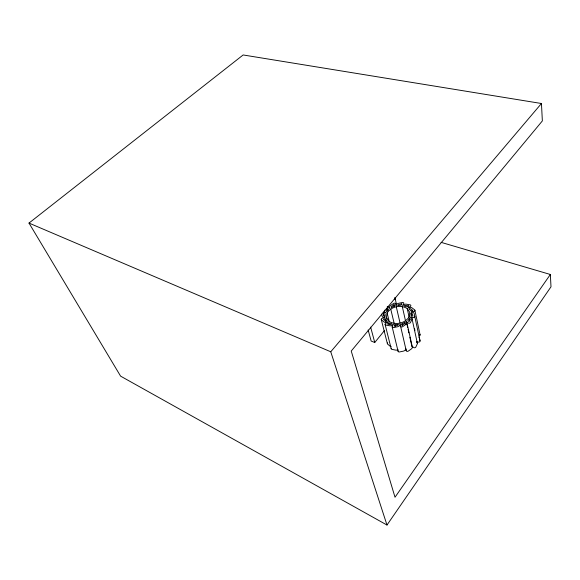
<?xml version="1.0" encoding="UTF-8"?>
<svg xmlns="http://www.w3.org/2000/svg" width="580" height="580" viewBox="0 0 580 580"><rect width="100%" height="100%" fill="white"/><g stroke="black" fill="none" stroke-linecap="round" stroke-linejoin="round"><path stroke-width="0.87" d="M386.396 317.383L387.107 312.903C391.355 306.45 400.678 304.464 407.218 308.553L409.748 312.337L409.161 316.854C404.949 323.473 395.379 325.518 388.817 321.233L386.396 317.383L386.824 319.109M394.886 324.742L394.19 326.141L397.293 325.474A1.218 0.877 -12.1 0 0 398.3 324.358L394.886 324.742L395.306 326.489M387.324 308.285L386.193 310.467A1.189 0.841 -12.8 0 0 386.846 311.496L388.484 309.212L387.324 308.285L387.955 310.88M550.355 274.478L395.009 497.234L351.241 351.031L542.358 120.915L541.452 103.501L243.143 54.962L29 223.082L120.604 376.152L386.99 525.038L551 286.796L550.355 274.478L441.068 242.346M409.465 318.289L407.841 320.638L409.067 321.617L410.169 319.355A1.218 0.87 -11.1 0 0 409.465 318.289L409.85 320.044M368.148 329.976L371.156 341.047L374.752 342.49L384.388 330.673M386.99 525.038L330.752 351.777L541.452 103.501M388.796 322.9L387.295 323.93L390.195 324.474A1.211 0.87 -12.6 0 0 391.747 323.814L388.796 322.9L389.216 324.633M394.045 304.739L391.652 306.37A1.189 0.834 -12.4 0 0 391.471 307.574L394.327 306.037L394.045 304.739L394.451 306.472M404.804 322.335A1.218 0.877 -11.5 0 1 404.63 323.596L402.186 325.293L401.882 323.915L404.804 322.335L405.195 324.082M385.25 318.92L383.373 319.326L385.287 320.899A1.204 0.863 -13 0 0 386.954 320.863L385.25 318.92L385.896 321.523M383.409 313.599L385.156 313.918L385.178 316.354A1.196 0.848 -13 0 1 383.844 315.767L383.409 313.599L384.061 316.201M416.556 341.75L418.332 342.099A1.298 0.957 -10.2 0 0 420.043 340.888L414.149 313.57A2.994 2.139 -10.9 0 0 411.111 312.062L413.823 311.46A1.319 0.935 -10.7 0 0 414.83 310.764A1.319 0.935 -10.7 0 0 414.606 309.851L412.119 307.922A2.98 2.11 -11 0 0 408.284 307.835L410.379 306.37A1.312 0.928 -11.1 0 0 410.836 305.45A1.312 0.928 -11.1 0 0 410.009 304.812L406.391 304.195A2.958 2.088 -11.4 0 0 402.781 305.522L403.724 303.601A1.305 0.913 -11.6 0 0 402.317 302.506L398.525 303.325A2.943 2.073 -11.9 0 0 396.067 305.696L395.632 303.833A1.298 0.913 -12.3 0 0 393.566 303.47L390.579 305.508A2.936 2.073 -12.4 0 0 389.898 308.299L388.201 306.972A1.298 0.913 -12.8 0 0 387.23 306.726M29 223.082L330.752 351.777M370.642 327.135L374.752 342.49M381.248 319.45L387.389 343.693M385.098 324.401L391.174 348.696M387.107 312.903L389.224 321.559M392.167 326.917L398.076 351.27M420.043 340.888L419.376 338.125A2.914 2.146 -10.4 0 0 418.97 337.371M390.717 308.988L394.24 323.72M394.973 297.852L396.56 304.717M396.249 306.639L400.084 323.147M400.497 325.902L406.225 350.675A1.298 0.972 -11.2 0 0 408.32 351.096L411.285 348.993A2.929 2.182 -11 0 0 412.083 346.311M401.882 323.915L402.288 325.663M406.819 322.349L412.3 346.84M406.928 324.118L407.697 327.627M408.102 329.368L408.871 332.876M409.864 337.241L411.814 345.992L413.641 347.493A1.298 0.964 -10.5 0 0 415.853 347.029L417.172 344.201A2.922 2.168 -10.5 0 0 416.672 342.084M402.274 306.479L405.608 321.276M407.218 308.553L409.132 317.274M406.225 350.675L405.768 348.696A2.929 2.182 -11.6 0 1 403.325 351.154L399.54 351.951A1.298 0.972 -11.9 0 1 398.141 350.762M414.562 328.715L414.939 330.477M411.017 313.367L411.118 315.825L412.924 316.144L412.395 313.947A1.211 0.863 -10.9 0 0 411.017 313.367L411.59 315.991M411.988 318.521L417.31 343.055M414.888 310.271L420.079 334.82M381.72 314.106L382.118 316.144A2.958 2.11 -13 0 0 385.048 317.651L382.358 318.253A1.312 0.943 -13.2 0 0 381.517 319.877L383.902 321.849A2.98 2.131 -13 0 0 387.723 321.958L385.584 323.459A1.327 0.957 -13 0 0 385.91 325.075L389.542 325.757A3.001 2.16 -12.6 0 0 393.233 324.394L392.247 326.402A1.334 0.964 -12.4 0 0 392.442 327.352A1.334 0.964 -12.4 0 0 393.675 327.577L397.568 326.743A3.016 2.175 -12.1 0 0 400.091 324.263L400.548 326.243A1.341 0.972 -11.7 0 0 401.389 326.924A1.341 0.972 -11.7 0 0 402.694 326.642L405.761 324.503A3.016 2.175 -11.5 0 0 406.413 321.588L408.197 322.98A1.341 0.964 -11.1 0 0 409.436 323.212A1.341 0.964 -11.1 0 0 410.466 322.494L411.843 319.66A3.009 2.16 -11.1 0 0 410.444 317.101L413.047 317.55A1.334 0.957 -10.7 0 0 414.352 317.267A1.334 0.957 -10.7 0 0 414.809 316.325M394.647 299.425A1.696 0.892 39.5 0 0 395.089 298.809L395.052 298.613A1.696 0.892 39.5 0 0 394.697 297.946M395.306 297.772A1.696 1.211 -9.7 0 1 395.147 298.613L394.987 298.809A1.696 1.211 -9.7 0 1 394.791 298.976M384.584 310.177A2.943 2.081 -12.8 0 0 385.86 312.656L383.344 312.228A1.305 0.928 -13.2 0 0 383.126 312.207M398.054 349.682A2.914 2.168 -12.2 0 1 395.509 350.088L391.964 349.37A1.29 0.957 -12.6 0 1 391.181 348.355M419.804 334.399A1.283 0.943 -10.2 0 1 419.043 336.008M387.694 342.889A1.276 0.943 -12.9 0 0 387.643 344.121L389.985 346.122A2.893 2.139 -12.6 0 0 391.181 346.673M401.824 303.869L401.15 305.203L397.822 305.595A1.189 0.834 -11.9 0 1 398.793 304.529L401.824 303.869M408.661 305.921L407.196 306.929L404.253 306.073A1.196 0.841 -11.4 0 1 405.775 305.428L408.661 305.921M412.742 310.401L410.865 310.808L409.088 308.901A1.204 0.848 -11 0 1 410.763 308.857L412.742 310.401"/></g></svg>
